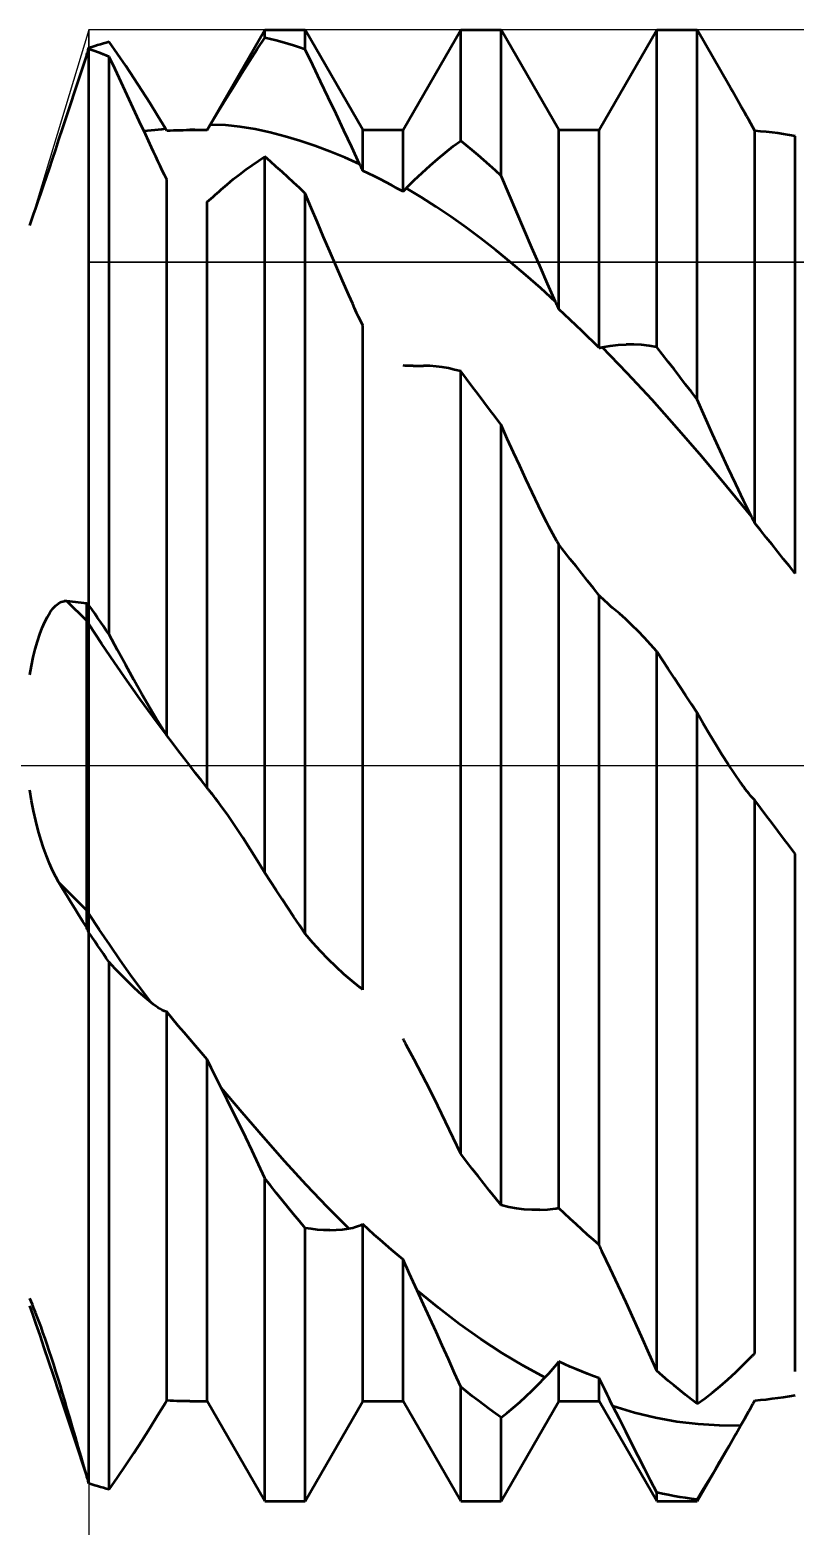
# Model space of a CAD drawing. Header units: millimetres. Extents: x -99 to 154, y -57 to 79.
# Drawn here: x 36.24 to 46.15, y -9.85 to 9.53 of the extents above; entities that cross this region are included whole.
import ezdxf

# ---------------------------------------------------------------- set-up
doc = ezdxf.new("R2010")
doc.units = ezdxf.units.MM
doc.header["$LTSCALE"] = 8
doc.linetypes.add('LONGDASH_DASH', pattern=[0.85, 0.4, -0.2, 0.05, -0.2])
for name, color, linetype in [('1', 4, 'CONTINUOUS'), ('2', 7, 'CONTINUOUS'), ('4', 2, 'LONGDASH_DASH'), ('CUT', 1, 'CONTINUOUS'), ('NOCUT', 7, 'CONTINUOUS'), ('SK4', 2, 'LONGDASH_DASH')]:
    doc.layers.add(name, color=color, linetype=linetype)

msp = doc.modelspace()

# ---------------------------------------------------------------- linework, layer by layer
at = {"layer": '1', "color": 4, "linetype": 'CONTINUOUS', "lineweight": 50}
for p, q in [((38.531, 8.23), (39.279, 9.525)), ((39.279, 9.525), (39.801, 9.525)), ((39.279, 9.423), (39.279, 9.525)), ((40.549, 8.23), (39.801, 9.525)), ((39.801, 9.273), (39.801, 9.525)), ((41.071, 8.23), (41.819, 9.525)), ((41.819, 9.525), (42.341, 9.525)), ((41.819, 8.09), (41.819, 9.525)), ((43.089, 8.23), (42.341, 9.525)), ((42.341, 7.638), (42.341, 9.525)), ((43.611, 8.23), (44.359, 9.525)), ((44.359, 9.525), (44.881, 9.525)), ((44.359, 5.417), (44.359, 9.525)), ((45.297, 8.805), (44.881, 9.525)), ((44.881, 4.738), (44.881, 9.525)), ((37, 9.296), (37.037, 9.307)), ((37.037, 9.307), (37.075, 9.319)), ((37.075, 9.319), (37.112, 9.33)), ((37.112, 9.33), (37.15, 9.341)), ((37.15, 9.341), (37.187, 9.352)), ((37.187, 9.352), (37.224, 9.363)), ((37.224, 9.363), (37.261, 9.373)), ((37.37, 9.215), (37.261, 9.372)), ((39.181, 9.275), (39.279, 9.423)), ((39.354, 9.406), (39.279, 9.423)), ((39.428, 9.387), (39.354, 9.406)), ((39.503, 9.367), (39.428, 9.387)), ((39.577, 9.346), (39.503, 9.367)), ((39.652, 9.323), (39.577, 9.346)), ((39.727, 9.298), (39.652, 9.323)), ((39.801, 9.273), (39.727, 9.298)), ((36.92, 9.038), (36.971, 9.194)), ((36.971, 9.194), (36.975, 9.208)), ((36.971, 9.194), (36.975, 9.206)), ((36.975, 9.208), (36.979, 9.223)), ((36.975, 9.206), (36.979, 9.217)), ((36.979, 9.223), (36.984, 9.237)), ((36.979, 9.217), (36.984, 9.229)), ((36.984, 9.237), (36.988, 9.252)), ((36.984, 9.229), (36.988, 9.241)), ((36.988, 9.252), (36.992, 9.266)), ((36.988, 9.241), (36.992, 9.253)), ((36.992, 9.266), (36.996, 9.281)), ((36.992, 9.253), (36.996, 9.265)), ((36.996, 9.281), (37, 9.296)), ((36.996, 9.265), (37, 9.276)), ((37, 9.292), (37, 9.296)), ((37, 9.292), (37, 9.296)), ((37, 9.289), (37, 9.292)), ((37, 9.289), (37, 9.292)), ((37, 9.286), (37, 9.289)), ((37, 9.286), (37, 9.289)), ((37, 9.283), (37, 9.286)), ((37, 9.283), (37, 9.286)), ((37, 9.28), (37, 9.283)), ((37, 9.28), (37, 9.283)), ((37, 9.276), (37, 9.28)), ((37, 9.276), (37, 9.28)), ((37.037, 9.263), (37, 9.276)), ((37, -9.296), (37, 9.276)), ((37.075, 9.25), (37.037, 9.263)), ((37.112, 9.236), (37.075, 9.25)), ((37.149, 9.222), (37.112, 9.236)), ((37.187, 9.208), (37.149, 9.222)), ((37.224, 9.193), (37.187, 9.208)), ((37.261, 9.178), (37.224, 9.193)), ((37.339, 9.015), (37.261, 9.178)), ((37.261, 1.697), (37.261, 9.178)), ((37.477, 9.058), (37.37, 9.215)), ((38.982, 8.964), (39.082, 9.122)), ((39.082, 9.122), (39.181, 9.275)), ((39.901, 9.067), (39.801, 9.273)), ((36.868, 8.882), (36.92, 9.038)), ((37.417, 8.849), (37.339, 9.015)), ((37.582, 8.9), (37.477, 9.058)), ((38.881, 8.803), (38.982, 8.964)), ((40.001, 8.859), (39.901, 9.067)), ((36.765, 8.569), (36.817, 8.726)), ((36.817, 8.726), (36.868, 8.882)), ((37.496, 8.682), (37.417, 8.849)), ((37.685, 8.741), (37.582, 8.9)), ((37.788, 8.58), (37.685, 8.741)), ((38.779, 8.637), (38.881, 8.803)), ((40.101, 8.65), (40.001, 8.859)), ((45.319, 8.767), (45.297, 8.805)), ((45.34, 8.73), (45.319, 8.767)), ((45.362, 8.692), (45.34, 8.73)), ((36.714, 8.413), (36.765, 8.569)), ((37.574, 8.514), (37.496, 8.682)), ((37.89, 8.416), (37.788, 8.58)), ((38.676, 8.468), (38.779, 8.637)), ((40.202, 8.438), (40.101, 8.65)), ((45.383, 8.654), (45.362, 8.692)), ((45.405, 8.616), (45.383, 8.654)), ((45.427, 8.578), (45.405, 8.616)), ((45.448, 8.54), (45.427, 8.578)), ((45.473, 8.496), (45.448, 8.54)), ((36.663, 8.259), (36.714, 8.413)), ((37.652, 8.345), (37.574, 8.514)), ((37.731, 8.175), (37.652, 8.345)), ((37.992, 8.248), (37.89, 8.416)), ((38.573, 8.295), (38.676, 8.468)), ((40.303, 8.223), (40.202, 8.438)), ((45.498, 8.451), (45.473, 8.496)), ((45.524, 8.405), (45.498, 8.451)), ((45.55, 8.359), (45.524, 8.405)), ((45.576, 8.313), (45.55, 8.359)), ((36.612, 8.105), (36.663, 8.259)), ((37.712, 8.217), (37.759, 8.221)), ((37.81, 8.004), (37.731, 8.175)), ((37.759, 8.221), (37.805, 8.226)), ((37.805, 8.226), (37.852, 8.231)), ((37.852, 8.231), (37.899, 8.237)), ((37.899, 8.237), (37.945, 8.242)), ((37.945, 8.242), (37.992, 8.248)), ((37.995, 8.244), (37.992, 8.248)), ((37.997, 8.24), (37.995, 8.244)), ((37.999, 8.236), (37.997, 8.24)), ((38.002, 8.233), (37.999, 8.236)), ((38.004, 8.229), (38.002, 8.233)), ((38.006, 8.225), (38.004, 8.229)), ((38.009, 8.221), (38.006, 8.225)), ((38.009, 8.221), (38.051, 8.223)), ((38.051, 8.223), (38.094, 8.225)), ((38.094, 8.225), (38.137, 8.227)), ((38.137, 8.227), (38.18, 8.228)), ((38.18, 8.228), (38.222, 8.229)), ((38.222, 8.229), (38.265, 8.23)), ((38.265, 8.23), (38.308, 8.23)), ((38.34, 8.23), (38.308, 8.23)), ((38.308, 8.23), (38.531, 8.23)), ((38.372, 8.23), (38.34, 8.23)), ((38.405, 8.229), (38.372, 8.23)), ((38.437, 8.228), (38.405, 8.229)), ((38.468, 8.227), (38.437, 8.228)), ((38.5, 8.226), (38.468, 8.227)), ((38.531, 8.225), (38.5, 8.226)), ((38.531, 8.225), (38.537, 8.235)), ((38.531, 8.225), (38.531, 8.23)), ((38.537, 8.235), (38.543, 8.245)), ((38.543, 8.245), (38.549, 8.255)), ((38.549, 8.255), (38.555, 8.265)), ((38.555, 8.265), (38.561, 8.276)), ((38.561, 8.276), (38.567, 8.286)), ((38.567, 8.286), (38.573, 8.295)), ((38.768, 8.291), (38.573, 8.295)), ((38.962, 8.272), (38.768, 8.291)), ((39.156, 8.241), (38.962, 8.272)), ((39.349, 8.199), (39.156, 8.241)), ((39.542, 8.147), (39.349, 8.199)), ((39.735, 8.088), (39.542, 8.147)), ((40.405, 8.007), (40.303, 8.223)), ((40.549, 8.23), (41.071, 8.23)), ((40.549, 7.702), (40.549, 8.23)), ((41.071, 7.431), (41.071, 8.23)), ((43.089, 8.23), (43.611, 8.23)), ((43.089, 5.91), (43.089, 8.23)), ((43.611, 5.407), (43.611, 8.23)), ((45.602, 8.265), (45.576, 8.313)), ((45.629, 8.218), (45.602, 8.265)), ((45.703, 8.212), (45.629, 8.218)), ((45.629, 3.139), (45.629, 8.218)), ((45.778, 8.205), (45.703, 8.212)), ((45.853, 8.196), (45.778, 8.205)), ((45.927, 8.187), (45.853, 8.196)), ((46.002, 8.176), (45.927, 8.187)), ((46.077, 8.164), (46.002, 8.176)), ((46.151, 8.151), (46.077, 8.164)), ((46.151, 2.487), (46.151, 8.151)), ((36.528, 7.851), (36.57, 7.976)), ((36.57, 7.976), (36.612, 8.105)), ((37.838, 7.945), (37.81, 8.004)), ((37.865, 7.886), (37.838, 7.945)), ((39.928, 8.023), (39.735, 8.088)), ((40.121, 7.952), (39.928, 8.023)), ((40.315, 7.874), (40.121, 7.952)), ((40.508, 7.788), (40.405, 8.007)), ((41.621, 7.94), (41.72, 8.018)), ((41.72, 8.018), (41.819, 8.09)), ((41.893, 8.029), (41.819, 8.09)), ((41.968, 7.967), (41.893, 8.029)), ((42.043, 7.903), (41.968, 7.967)), ((36.488, 7.731), (36.528, 7.851)), ((37.893, 7.826), (37.865, 7.886)), ((37.922, 7.767), (37.893, 7.826)), ((37.951, 7.707), (37.922, 7.767)), ((39.032, 7.717), (39.114, 7.776)), ((39.114, 7.776), (39.196, 7.832)), ((39.196, 7.832), (39.279, 7.885)), ((39.353, 7.82), (39.279, 7.885)), ((39.279, -1.388), (39.279, 7.885)), ((39.428, 7.754), (39.353, 7.82)), ((39.503, 7.687), (39.428, 7.754)), ((40.508, 7.788), (40.315, 7.874)), ((40.514, 7.776), (40.508, 7.788)), ((40.52, 7.764), (40.514, 7.776)), ((40.526, 7.751), (40.52, 7.764)), ((40.531, 7.739), (40.526, 7.751)), ((41.318, 7.676), (41.42, 7.769)), ((41.42, 7.769), (41.521, 7.857)), ((41.521, 7.857), (41.621, 7.94)), ((42.117, 7.839), (42.043, 7.903)), ((42.192, 7.773), (42.117, 7.839)), ((42.267, 7.706), (42.192, 7.773)), ((36.412, 7.508), (36.449, 7.617)), ((36.449, 7.617), (36.488, 7.731)), ((37.98, 7.647), (37.951, 7.707)), ((38.009, 7.587), (37.98, 7.647)), ((38.009, 0.391), (38.009, 7.587)), ((38.791, 7.525), (38.87, 7.591)), ((38.87, 7.591), (38.95, 7.655)), ((38.95, 7.655), (39.032, 7.717)), ((39.577, 7.619), (39.503, 7.687)), ((39.652, 7.55), (39.577, 7.619)), ((40.537, 7.727), (40.531, 7.739)), ((40.543, 7.714), (40.537, 7.727)), ((40.549, 7.702), (40.543, 7.714)), ((40.623, 7.666), (40.549, 7.702)), ((40.698, 7.63), (40.623, 7.666)), ((40.773, 7.592), (40.698, 7.63)), ((40.847, 7.554), (40.773, 7.592)), ((41.113, 7.475), (41.216, 7.578)), ((41.216, 7.578), (41.318, 7.676)), ((42.341, 7.638), (42.267, 7.706)), ((42.44, 7.405), (42.341, 7.638)), ((36.343, 7.307), (36.376, 7.404)), ((36.376, 7.404), (36.412, 7.508)), ((38.583, 7.342), (38.609, 7.365)), ((38.609, 7.365), (38.635, 7.388)), ((38.635, 7.388), (38.661, 7.41)), ((38.661, 7.41), (38.687, 7.433)), ((38.687, 7.433), (38.713, 7.457)), ((38.713, 7.457), (38.791, 7.525)), ((39.727, 7.479), (39.652, 7.55)), ((39.801, 7.408), (39.727, 7.479)), ((39.881, 7.22), (39.801, 7.408)), ((39.801, -2.177), (39.801, 7.408)), ((40.922, 7.514), (40.847, 7.554)), ((40.996, 7.473), (40.922, 7.514)), ((41.071, 7.431), (40.996, 7.473)), ((41.071, 7.431), (41.077, 7.437)), ((41.077, 7.437), (41.083, 7.444)), ((41.083, 7.444), (41.089, 7.45)), ((41.089, 7.45), (41.095, 7.456)), ((41.095, 7.456), (41.101, 7.462)), ((41.101, 7.462), (41.107, 7.469)), ((41.107, 7.469), (41.113, 7.475)), ((41.306, 7.359), (41.113, 7.475)), ((42.54, 7.171), (42.44, 7.405)), ((36.283, 7.134), (36.312, 7.217)), ((36.312, 7.217), (36.343, 7.307)), ((38.531, 7.298), (38.557, 7.32)), ((38.531, -0.288), (38.531, 7.299)), ((38.557, 7.32), (38.583, 7.342)), ((39.961, 7.031), (39.881, 7.22)), ((41.5, 7.236), (41.306, 7.359)), ((41.693, 7.105), (41.5, 7.236)), ((42.64, 6.937), (42.54, 7.171)), ((36.235, 6.993), (36.257, 7.059)), ((36.257, 7.059), (36.283, 7.134)), ((40.041, 6.843), (39.961, 7.031)), ((41.887, 6.968), (41.693, 7.105)), ((40.122, 6.655), (40.041, 6.843)), ((42.08, 6.823), (41.887, 6.968)), ((42.274, 6.672), (42.08, 6.823)), ((42.741, 6.704), (42.64, 6.937)), ((40.203, 6.466), (40.122, 6.655)), ((42.467, 6.514), (42.274, 6.672)), ((42.842, 6.47), (42.741, 6.704)), ((40.285, 6.278), (40.203, 6.466)), ((42.66, 6.35), (42.467, 6.514)), ((42.944, 6.237), (42.842, 6.47)), ((40.367, 6.09), (40.285, 6.278)), ((42.854, 6.18), (42.66, 6.35)), ((43.047, 6.005), (42.944, 6.237)), ((40.392, 6.033), (40.367, 6.09)), ((40.418, 5.977), (40.392, 6.033)), ((43.047, 6.005), (42.854, 6.18)), ((40.443, 5.921), (40.418, 5.977)), ((40.469, 5.864), (40.443, 5.921)), ((40.495, 5.809), (40.469, 5.864)), ((43.053, 5.991), (43.047, 6.005)), ((43.059, 5.978), (43.053, 5.991)), ((43.065, 5.964), (43.059, 5.978)), ((43.071, 5.951), (43.065, 5.964)), ((43.077, 5.937), (43.071, 5.951)), ((43.083, 5.923), (43.077, 5.937)), ((43.089, 5.91), (43.083, 5.923)), ((43.163, 5.84), (43.089, 5.91)), ((43.238, 5.77), (43.163, 5.84)), ((40.522, 5.753), (40.495, 5.809)), ((40.549, 5.698), (40.522, 5.753)), ((40.549, -2.901), (40.549, 5.698)), ((43.313, 5.699), (43.238, 5.77)), ((43.387, 5.627), (43.313, 5.699)), ((43.462, 5.555), (43.387, 5.627)), ((43.537, 5.481), (43.462, 5.555)), ((43.611, 5.407), (43.537, 5.481)), ((43.653, 5.417), (43.756, 5.434)), ((43.756, 5.434), (43.858, 5.446)), ((43.858, 5.446), (43.96, 5.451)), ((44.061, 5.451), (43.96, 5.451)), ((44.161, 5.446), (44.061, 5.451)), ((44.26, 5.434), (44.161, 5.446)), ((44.359, 5.417), (44.26, 5.434)), ((43.611, 5.407), (43.617, 5.409)), ((43.617, 5.409), (43.623, 5.41)), ((43.623, 5.41), (43.629, 5.412)), ((43.629, 5.412), (43.635, 5.413)), ((43.635, 5.413), (43.641, 5.414)), ((43.641, 5.414), (43.647, 5.416)), ((43.647, 5.416), (43.653, 5.417)), ((43.976, 5.082), (43.653, 5.417)), ((44.433, 5.322), (44.359, 5.417)), ((44.508, 5.227), (44.433, 5.322)), ((41.097, 5.177), (41.071, 5.179)), ((41.122, 5.176), (41.097, 5.177)), ((41.148, 5.175), (41.122, 5.176)), ((41.174, 5.174), (41.148, 5.175)), ((41.2, 5.174), (41.174, 5.174)), ((41.2, 5.174), (41.226, 5.175)), ((41.226, 5.175), (41.252, 5.175)), ((41.252, 5.175), (41.334, 5.177)), ((41.416, 5.174), (41.334, 5.177)), ((41.498, 5.168), (41.416, 5.174)), ((41.579, 5.157), (41.498, 5.168)), ((41.659, 5.144), (41.579, 5.157)), ((41.739, 5.126), (41.659, 5.144)), ((41.819, 5.105), (41.739, 5.126)), ((41.893, 5.008), (41.819, 5.105)), ((41.819, -5.028), (41.819, 5.105)), ((44.298, 4.734), (43.976, 5.082)), ((44.583, 5.131), (44.508, 5.227)), ((44.657, 5.034), (44.583, 5.131)), ((41.968, 4.91), (41.893, 5.008)), ((42.043, 4.811), (41.968, 4.91)), ((44.732, 4.936), (44.657, 5.034)), ((44.807, 4.838), (44.732, 4.936)), ((42.117, 4.712), (42.043, 4.811)), ((42.192, 4.612), (42.117, 4.712)), ((44.62, 4.372), (44.298, 4.734)), ((44.881, 4.738), (44.807, 4.838)), ((44.98, 4.515), (44.881, 4.738)), ((42.267, 4.512), (42.192, 4.612)), ((42.341, 4.41), (42.267, 4.512)), ((45.08, 4.293), (44.98, 4.515)), ((42.421, 4.232), (42.341, 4.41)), ((42.341, -5.691), (42.341, 4.41)), ((44.942, 4), (44.62, 4.372)), ((45.18, 4.075), (45.08, 4.293)), ((42.501, 4.055), (42.421, 4.232)), ((45.28, 3.858), (45.18, 4.075)), ((42.582, 3.88), (42.501, 4.055)), ((42.663, 3.707), (42.582, 3.88)), ((45.264, 3.617), (44.942, 4)), ((42.744, 3.535), (42.663, 3.707)), ((45.382, 3.644), (45.28, 3.858)), ((42.826, 3.365), (42.744, 3.535)), ((45.587, 3.224), (45.264, 3.617)), ((45.484, 3.433), (45.382, 3.644)), ((42.908, 3.197), (42.826, 3.365)), ((45.587, 3.224), (45.484, 3.433)), ((42.933, 3.147), (42.908, 3.197)), ((42.958, 3.098), (42.933, 3.147)), ((45.593, 3.212), (45.587, 3.224)), ((45.599, 3.2), (45.593, 3.212)), ((45.605, 3.188), (45.599, 3.2)), ((45.611, 3.176), (45.605, 3.188)), ((45.617, 3.163), (45.611, 3.176)), ((45.623, 3.151), (45.617, 3.163)), ((45.629, 3.139), (45.623, 3.151)), ((45.703, 3.047), (45.629, 3.139)), ((42.984, 3.049), (42.958, 3.098)), ((43.01, 3.001), (42.984, 3.049)), ((43.036, 2.954), (43.01, 3.001)), ((43.062, 2.907), (43.036, 2.954)), ((43.089, 2.862), (43.062, 2.907)), ((45.778, 2.955), (45.703, 3.047)), ((45.853, 2.862), (45.778, 2.955)), ((43.163, 2.769), (43.089, 2.862)), ((43.089, -5.728), (43.089, 2.862)), ((43.238, 2.675), (43.163, 2.769)), ((45.927, 2.769), (45.853, 2.862)), ((46.002, 2.675), (45.927, 2.769)), ((43.313, 2.581), (43.238, 2.675)), ((43.387, 2.487), (43.313, 2.581)), ((46.077, 2.582), (46.002, 2.675)), ((46.151, 2.487), (46.077, 2.582)), ((43.462, 2.392), (43.387, 2.487)), ((43.537, 2.297), (43.462, 2.392)), ((43.611, 2.202), (43.537, 2.297)), ((43.637, 2.177), (43.611, 2.202)), ((43.611, -6.205), (43.611, 2.202)), ((43.662, 2.153), (43.637, 2.177)), ((43.688, 2.129), (43.662, 2.153)), ((36.462, 1.927), (36.498, 1.985)), ((36.498, 1.985), (36.534, 2.034)), ((36.534, 2.034), (36.571, 2.072)), ((36.571, 2.072), (36.607, 2.101)), ((36.607, 2.101), (36.644, 2.12)), ((36.644, 2.12), (36.68, 2.13)), ((36.715, 2.13), (36.68, 2.13)), ((36.971, 1.874), (36.715, 2.13)), ((36.752, 2.125), (36.715, 2.13)), ((36.788, 2.12), (36.752, 2.125)), ((36.825, 2.116), (36.788, 2.12)), ((36.861, 2.111), (36.825, 2.116)), ((36.898, 2.107), (36.861, 2.111)), ((36.935, 2.102), (36.898, 2.107)), ((36.971, 2.098), (36.935, 2.102)), ((36.975, 2.096), (36.971, 2.098)), ((36.971, -2.098), (36.971, 2.098)), ((36.979, 2.093), (36.975, 2.096)), ((36.984, 2.09), (36.979, 2.093)), ((36.988, 2.087), (36.984, 2.09)), ((36.992, 2.084), (36.988, 2.087)), ((36.996, 2.081), (36.992, 2.084)), ((37, 2.078), (36.996, 2.081)), ((37.037, 2.024), (37, 2.078)), ((37.075, 1.97), (37.037, 2.024)), ((37.112, 1.915), (37.075, 1.97)), ((43.714, 2.106), (43.688, 2.129)), ((43.74, 2.083), (43.714, 2.106)), ((43.765, 2.061), (43.74, 2.083)), ((43.791, 2.039), (43.765, 2.061)), ((43.874, 1.97), (43.791, 2.039)), ((43.956, 1.896), (43.874, 1.97)), ((36.362, 1.7), (36.394, 1.784)), ((36.394, 1.784), (36.428, 1.86)), ((36.428, 1.86), (36.462, 1.927)), ((36.976, 1.867), (36.971, 1.874)), ((36.981, 1.859), (36.976, 1.867)), ((36.986, 1.852), (36.981, 1.859)), ((36.99, 1.844), (36.986, 1.852)), ((36.995, 1.837), (36.99, 1.844)), ((37, 1.83), (36.995, 1.837)), ((37.165, 1.579), (37, 1.83)), ((37.15, 1.861), (37.112, 1.915)), ((37.187, 1.806), (37.15, 1.861)), ((37.224, 1.751), (37.187, 1.806)), ((37.261, 1.697), (37.224, 1.751)), ((44.037, 1.82), (43.956, 1.896)), ((44.118, 1.74), (44.037, 1.82)), ((36.304, 1.509), (36.332, 1.608)), ((36.332, 1.608), (36.362, 1.7)), ((37.331, 1.334), (37.165, 1.579)), ((37.37, 1.496), (37.261, 1.697)), ((44.199, 1.656), (44.118, 1.74)), ((44.279, 1.569), (44.199, 1.656)), ((44.359, 1.479), (44.279, 1.569)), ((36.255, 1.293), (36.278, 1.404)), ((36.278, 1.404), (36.304, 1.509)), ((37.477, 1.3), (37.37, 1.496)), ((44.433, 1.366), (44.359, 1.479)), ((44.359, -7.835), (44.359, 1.479)), ((44.508, 1.252), (44.433, 1.366)), ((36.235, 1.177), (36.255, 1.293)), ((37.496, 1.096), (37.331, 1.334)), ((37.582, 1.11), (37.477, 1.3)), ((44.583, 1.138), (44.508, 1.252)), ((37.661, 0.864), (37.496, 1.096)), ((37.685, 0.927), (37.582, 1.11)), ((44.657, 1.025), (44.583, 1.138)), ((44.732, 0.91), (44.657, 1.025)), ((37.826, 0.638), (37.661, 0.864)), ((37.788, 0.75), (37.685, 0.927)), ((44.807, 0.796), (44.732, 0.91)), ((44.881, 0.682), (44.807, 0.796)), ((37.89, 0.58), (37.788, 0.75)), ((37.992, 0.417), (37.826, 0.638)), ((44.961, 0.544), (44.881, 0.682)), ((44.881, -8.263), (44.881, 0.682)), ((37.992, 0.417), (37.89, 0.58)), ((37.995, 0.413), (37.992, 0.417)), ((37.999, 0.406), (37.995, 0.413)), ((38.004, 0.399), (37.999, 0.406)), ((38.006, 0.395), (38.004, 0.399)), ((38.009, 0.391), (38.006, 0.395)), ((38.083, 0.293), (38.009, 0.391)), ((45.041, 0.408), (44.961, 0.544)), ((45.122, 0.275), (45.041, 0.408)), ((38.158, 0.196), (38.083, 0.293)), ((38.233, 0.098), (38.158, 0.196)), ((45.203, 0.146), (45.122, 0.275)), ((38.308, 0), (38.233, 0.098)), ((38.383, -0.097), (38.308, 0)), ((45.284, 0.019), (45.203, 0.146)), ((45.366, -0.104), (45.284, 0.019)), ((38.458, -0.194), (38.383, -0.097)), ((45.448, -0.224), (45.366, -0.104)), ((36.257, -0.454), (36.235, -0.316)), ((38.531, -0.288), (38.458, -0.194)), ((38.537, -0.296), (38.531, -0.288)), ((38.543, -0.303), (38.537, -0.296)), ((38.549, -0.31), (38.543, -0.303)), ((38.555, -0.317), (38.549, -0.31)), ((38.561, -0.324), (38.555, -0.317)), ((38.567, -0.332), (38.561, -0.324)), ((38.573, -0.339), (38.567, -0.332)), ((38.595, -0.368), (38.573, -0.339)), ((38.595, -0.367), (38.573, -0.339)), ((38.617, -0.395), (38.595, -0.367)), ((38.617, -0.396), (38.595, -0.368)), ((45.454, -0.232), (45.448, -0.224)), ((45.46, -0.24), (45.454, -0.232)), ((45.465, -0.248), (45.46, -0.24)), ((45.471, -0.256), (45.465, -0.248)), ((45.476, -0.264), (45.471, -0.256)), ((45.482, -0.271), (45.476, -0.264)), ((45.506, -0.303), (45.482, -0.271)), ((45.53, -0.335), (45.506, -0.303)), ((45.554, -0.365), (45.53, -0.335)), ((45.579, -0.394), (45.554, -0.365)), ((36.283, -0.587), (36.257, -0.454)), ((38.639, -0.424), (38.617, -0.395)), ((38.639, -0.425), (38.617, -0.396)), ((38.661, -0.453), (38.639, -0.424)), ((38.661, -0.454), (38.639, -0.425)), ((38.683, -0.482), (38.661, -0.453)), ((38.683, -0.483), (38.661, -0.454)), ((38.705, -0.511), (38.683, -0.482)), ((38.705, -0.511), (38.683, -0.483)), ((38.803, -0.647), (38.705, -0.511)), ((45.604, -0.422), (45.579, -0.394)), ((45.629, -0.449), (45.604, -0.422)), ((45.703, -0.548), (45.629, -0.449)), ((45.629, -7.608), (45.629, -0.449)), ((45.778, -0.647), (45.703, -0.548)), ((36.312, -0.715), (36.283, -0.587)), ((36.343, -0.838), (36.312, -0.715)), ((38.9, -0.787), (38.803, -0.647)), ((45.853, -0.746), (45.778, -0.647)), ((45.927, -0.845), (45.853, -0.746)), ((36.376, -0.955), (36.343, -0.838)), ((36.412, -1.065), (36.376, -0.955)), ((38.996, -0.932), (38.9, -0.787)), ((39.091, -1.08), (38.996, -0.932)), ((46.002, -0.943), (45.927, -0.845)), ((46.077, -1.041), (46.002, -0.943)), ((36.449, -1.169), (36.412, -1.065)), ((39.186, -1.233), (39.091, -1.08)), ((46.151, -1.14), (46.077, -1.041)), ((46.151, -7.845), (46.151, -1.14)), ((36.488, -1.266), (36.449, -1.169)), ((36.528, -1.356), (36.488, -1.266)), ((39.279, -1.388), (39.186, -1.233)), ((36.57, -1.439), (36.528, -1.356)), ((36.612, -1.515), (36.57, -1.439)), ((36.663, -1.599), (36.612, -1.515)), ((36.971, -1.874), (36.612, -1.515)), ((39.354, -1.501), (39.279, -1.388)), ((39.428, -1.614), (39.354, -1.501)), ((36.714, -1.683), (36.663, -1.599)), ((36.765, -1.767), (36.714, -1.683)), ((39.503, -1.728), (39.428, -1.614)), ((39.577, -1.84), (39.503, -1.728)), ((36.817, -1.851), (36.765, -1.767)), ((36.868, -1.935), (36.817, -1.851)), ((36.92, -2.017), (36.868, -1.935)), ((36.976, -1.881), (36.971, -1.874)), ((36.981, -1.889), (36.976, -1.881)), ((36.986, -1.896), (36.981, -1.889)), ((36.99, -1.903), (36.986, -1.896)), ((36.995, -1.911), (36.99, -1.903)), ((37, -1.918), (36.995, -1.911)), ((37.134, -2.122), (37, -1.918)), ((39.652, -1.953), (39.577, -1.84)), ((36.971, -2.098), (36.92, -2.017)), ((36.975, -2.107), (36.971, -2.098)), ((36.979, -2.116), (36.975, -2.107)), ((36.984, -2.126), (36.979, -2.116)), ((36.988, -2.135), (36.984, -2.126)), ((37.269, -2.322), (37.134, -2.122)), ((39.727, -2.065), (39.652, -1.953)), ((39.801, -2.177), (39.727, -2.065)), ((36.992, -2.144), (36.988, -2.135)), ((36.996, -2.153), (36.992, -2.144)), ((37, -2.162), (36.996, -2.153)), ((37.037, -2.217), (37, -2.162)), ((37.075, -2.272), (37.037, -2.217)), ((37.112, -2.327), (37.075, -2.272)), ((37.404, -2.517), (37.269, -2.322)), ((39.901, -2.293), (39.801, -2.177)), ((40.001, -2.403), (39.901, -2.293)), ((37.149, -2.382), (37.112, -2.327)), ((37.187, -2.437), (37.149, -2.382)), ((37.224, -2.492), (37.187, -2.437)), ((37.261, -2.546), (37.224, -2.492)), ((37.54, -2.707), (37.404, -2.517)), ((40.101, -2.508), (40.001, -2.403)), ((40.202, -2.607), (40.101, -2.508)), ((37.339, -2.629), (37.261, -2.546)), ((37.261, -9.373), (37.261, -2.546)), ((37.417, -2.71), (37.339, -2.629)), ((37.496, -2.788), (37.417, -2.71)), ((37.675, -2.893), (37.54, -2.707)), ((40.303, -2.7), (40.202, -2.607)), ((40.405, -2.788), (40.303, -2.7)), ((37.574, -2.864), (37.496, -2.788)), ((37.652, -2.937), (37.574, -2.864)), ((37.81, -3.073), (37.675, -2.893)), ((40.508, -2.869), (40.405, -2.788)), ((40.514, -2.874), (40.508, -2.869)), ((40.52, -2.878), (40.514, -2.874)), ((40.526, -2.883), (40.52, -2.878)), ((40.531, -2.887), (40.526, -2.883)), ((40.537, -2.892), (40.531, -2.887)), ((40.543, -2.896), (40.537, -2.892)), ((40.549, -2.901), (40.543, -2.896)), ((37.731, -3.007), (37.652, -2.937)), ((37.81, -3.073), (37.731, -3.007)), ((37.838, -3.094), (37.81, -3.073)), ((37.865, -3.114), (37.838, -3.094)), ((37.893, -3.132), (37.865, -3.114)), ((37.922, -3.149), (37.893, -3.132)), ((37.951, -3.164), (37.922, -3.149)), ((37.98, -3.177), (37.951, -3.164)), ((38.009, -3.189), (37.98, -3.177)), ((38.083, -3.278), (38.009, -3.189)), ((38.009, -8.221), (38.009, -3.189)), ((38.158, -3.367), (38.083, -3.278)), ((38.233, -3.455), (38.158, -3.367)), ((38.307, -3.543), (38.233, -3.455)), ((38.382, -3.63), (38.307, -3.543)), ((38.457, -3.717), (38.382, -3.63)), ((41.077, -3.548), (41.071, -3.538)), ((41.083, -3.559), (41.077, -3.548)), ((41.089, -3.57), (41.083, -3.559)), ((41.095, -3.581), (41.089, -3.57)), ((41.101, -3.592), (41.095, -3.581)), ((41.107, -3.603), (41.101, -3.592)), ((41.113, -3.614), (41.107, -3.603)), ((41.216, -3.807), (41.113, -3.614)), ((38.531, -3.803), (38.457, -3.717)), ((38.557, -3.857), (38.531, -3.803)), ((38.531, -8.23), (38.531, -3.803)), ((38.583, -3.911), (38.557, -3.857)), ((41.318, -4.004), (41.216, -3.807)), ((38.609, -3.964), (38.583, -3.911)), ((38.635, -4.017), (38.609, -3.964)), ((38.661, -4.069), (38.635, -4.017)), ((41.42, -4.204), (41.318, -4.004)), ((38.687, -4.121), (38.661, -4.069)), ((38.713, -4.172), (38.687, -4.121)), ((38.791, -4.326), (38.713, -4.172)), ((38.987, -4.493), (38.713, -4.172)), ((41.521, -4.406), (41.42, -4.204)), ((38.87, -4.485), (38.791, -4.326)), ((41.621, -4.611), (41.521, -4.406)), ((38.95, -4.648), (38.87, -4.485)), ((39.032, -4.816), (38.95, -4.648)), ((39.263, -4.811), (38.987, -4.493)), ((41.72, -4.818), (41.621, -4.611)), ((39.114, -4.988), (39.032, -4.816)), ((39.539, -5.124), (39.263, -4.811)), ((41.819, -5.028), (41.72, -4.818)), ((39.196, -5.164), (39.114, -4.988)), ((41.893, -5.125), (41.819, -5.028)), ((39.279, -5.343), (39.196, -5.164)), ((39.815, -5.427), (39.539, -5.124)), ((41.968, -5.221), (41.893, -5.125)), ((42.043, -5.317), (41.968, -5.221)), ((39.353, -5.438), (39.279, -5.344)), ((39.279, -9.525), (39.279, -5.344)), ((42.117, -5.411), (42.043, -5.317)), ((42.192, -5.505), (42.117, -5.411)), ((39.428, -5.532), (39.353, -5.438)), ((39.503, -5.625), (39.428, -5.532)), ((40.091, -5.716), (39.815, -5.427)), ((42.267, -5.599), (42.192, -5.505)), ((42.341, -5.691), (42.267, -5.599)), ((39.577, -5.717), (39.503, -5.625)), ((39.652, -5.808), (39.577, -5.717)), ((39.727, -5.898), (39.652, -5.808)), ((40.367, -5.993), (40.091, -5.716)), ((42.44, -5.715), (42.341, -5.691)), ((42.54, -5.733), (42.44, -5.715)), ((42.64, -5.746), (42.54, -5.733)), ((42.741, -5.752), (42.64, -5.746)), ((42.842, -5.752), (42.741, -5.752)), ((42.842, -5.752), (42.944, -5.746)), ((42.944, -5.746), (43.047, -5.734)), ((43.047, -5.734), (43.053, -5.733)), ((43.053, -5.733), (43.059, -5.732)), ((43.059, -5.732), (43.065, -5.731)), ((43.065, -5.731), (43.071, -5.73)), ((43.071, -5.73), (43.077, -5.729)), ((43.077, -5.729), (43.083, -5.729)), ((43.083, -5.729), (43.089, -5.728)), ((43.163, -5.799), (43.089, -5.728)), ((43.238, -5.868), (43.163, -5.799)), ((39.801, -5.987), (39.727, -5.898)), ((39.881, -5.999), (39.801, -5.987)), ((39.801, -9.525), (39.801, -5.987)), ((39.961, -6.008), (39.881, -5.999)), ((40.203, -6.011), (40.285, -6.004)), ((40.285, -6.004), (40.367, -5.993)), ((40.367, -5.993), (40.392, -5.989)), ((40.392, -5.989), (40.418, -5.984)), ((40.418, -5.984), (40.443, -5.977)), ((40.443, -5.977), (40.469, -5.969)), ((40.469, -5.969), (40.495, -5.96)), ((40.495, -5.96), (40.522, -5.95)), ((40.522, -5.95), (40.549, -5.938)), ((40.623, -6.006), (40.549, -5.938)), ((40.549, -8.23), (40.549, -5.938)), ((43.313, -5.937), (43.238, -5.868)), ((43.387, -6.006), (43.313, -5.937)), ((40.041, -6.013), (39.961, -6.008)), ((40.122, -6.014), (40.041, -6.013)), ((40.122, -6.014), (40.203, -6.011)), ((40.698, -6.073), (40.623, -6.006)), ((40.773, -6.14), (40.698, -6.073)), ((40.847, -6.205), (40.773, -6.14)), ((43.462, -6.073), (43.387, -6.006)), ((43.537, -6.139), (43.462, -6.073)), ((43.611, -6.205), (43.537, -6.139)), ((40.922, -6.27), (40.847, -6.205)), ((40.997, -6.333), (40.922, -6.27)), ((41.071, -6.396), (40.997, -6.333)), ((43.617, -6.217), (43.611, -6.205)), ((43.623, -6.23), (43.617, -6.217)), ((43.629, -6.242), (43.623, -6.23)), ((43.635, -6.255), (43.629, -6.242)), ((43.641, -6.267), (43.635, -6.255)), ((43.647, -6.28), (43.641, -6.267)), ((43.653, -6.293), (43.647, -6.28)), ((43.756, -6.512), (43.653, -6.293)), ((41.097, -6.454), (41.071, -6.396)), ((41.071, -8.23), (41.071, -6.396)), ((41.122, -6.512), (41.097, -6.454)), ((41.148, -6.57), (41.122, -6.512)), ((41.174, -6.627), (41.148, -6.57)), ((43.858, -6.731), (43.756, -6.512)), ((41.2, -6.685), (41.174, -6.627)), ((41.226, -6.741), (41.2, -6.685)), ((41.252, -6.797), (41.226, -6.741)), ((43.96, -6.951), (43.858, -6.731)), ((36.251, -6.937), (36.235, -6.9)), ((36.268, -6.979), (36.251, -6.937)), ((41.334, -6.975), (41.252, -6.797)), ((41.528, -7.02), (41.252, -6.797)), ((44.061, -7.172), (43.96, -6.951)), ((36.272, -7.101), (36.235, -6.993)), ((36.288, -7.027), (36.268, -6.979)), ((36.316, -7.23), (36.272, -7.101)), ((36.308, -7.079), (36.288, -7.027)), ((36.33, -7.137), (36.308, -7.079)), ((36.354, -7.2), (36.33, -7.137)), ((41.416, -7.152), (41.334, -6.975)), ((41.498, -7.33), (41.416, -7.152)), ((41.804, -7.23), (41.528, -7.02)), ((36.366, -7.376), (36.316, -7.23)), ((36.379, -7.268), (36.354, -7.2)), ((36.404, -7.34), (36.379, -7.268)), ((36.431, -7.416), (36.404, -7.34)), ((41.579, -7.508), (41.498, -7.33)), ((42.08, -7.425), (41.804, -7.23)), ((44.161, -7.393), (44.061, -7.172)), ((36.422, -7.538), (36.366, -7.376)), ((36.482, -7.715), (36.422, -7.538)), ((36.458, -7.496), (36.431, -7.416)), ((36.486, -7.578), (36.458, -7.496)), ((41.659, -7.686), (41.579, -7.508)), ((42.356, -7.606), (42.08, -7.425)), ((44.26, -7.614), (44.161, -7.393)), ((36.546, -7.904), (36.482, -7.715)), ((36.515, -7.664), (36.486, -7.578)), ((36.544, -7.753), (36.515, -7.664)), ((41.739, -7.864), (41.659, -7.686)), ((42.632, -7.772), (42.356, -7.606)), ((43.062, -7.749), (43.089, -7.716)), ((43.163, -7.75), (43.089, -7.716)), ((43.089, -8.23), (43.089, -7.716)), ((44.359, -7.835), (44.26, -7.614)), ((45.484, -7.755), (45.587, -7.651)), ((45.587, -7.651), (45.593, -7.645)), ((45.593, -7.645), (45.599, -7.639)), ((45.599, -7.639), (45.605, -7.633)), ((45.605, -7.633), (45.611, -7.627)), ((45.611, -7.627), (45.617, -7.62)), ((45.617, -7.62), (45.623, -7.614)), ((45.623, -7.614), (45.629, -7.608)), ((36.572, -7.844), (36.544, -7.753)), ((36.612, -8.105), (36.546, -7.904)), ((36.601, -7.937), (36.572, -7.844)), ((36.63, -8.031), (36.601, -7.937)), ((41.819, -8.041), (41.739, -7.864)), ((42.908, -7.923), (42.632, -7.772)), ((42.826, -8.007), (42.908, -7.923)), ((42.908, -7.923), (42.933, -7.896)), ((42.933, -7.896), (42.958, -7.869)), ((42.958, -7.869), (42.984, -7.84)), ((42.984, -7.84), (43.01, -7.811)), ((43.01, -7.811), (43.036, -7.78)), ((43.036, -7.78), (43.062, -7.749)), ((43.238, -7.783), (43.163, -7.75)), ((43.313, -7.815), (43.238, -7.783)), ((43.387, -7.845), (43.313, -7.815)), ((43.462, -7.875), (43.387, -7.845)), ((43.537, -7.903), (43.462, -7.875)), ((43.611, -7.93), (43.537, -7.903)), ((43.637, -7.982), (43.611, -7.93)), ((43.611, -8.23), (43.611, -7.93)), ((44.433, -7.899), (44.359, -7.835)), ((44.508, -7.963), (44.433, -7.899)), ((45.28, -7.947), (45.382, -7.854)), ((45.382, -7.854), (45.484, -7.755)), ((36.663, -8.259), (36.612, -8.105)), ((36.659, -8.126), (36.63, -8.031)), ((36.687, -8.221), (36.659, -8.126)), ((41.893, -8.102), (41.819, -8.041)), ((41.819, -9.525), (41.819, -8.041)), ((41.968, -8.162), (41.893, -8.102)), ((42.663, -8.166), (42.744, -8.089)), ((42.744, -8.089), (42.826, -8.007)), ((43.662, -8.035), (43.637, -7.982)), ((43.688, -8.087), (43.662, -8.035)), ((43.714, -8.14), (43.688, -8.087)), ((44.583, -8.025), (44.508, -7.963)), ((44.657, -8.086), (44.583, -8.025)), ((44.732, -8.146), (44.657, -8.086)), ((44.98, -8.192), (45.08, -8.116)), ((45.08, -8.116), (45.18, -8.034)), ((45.18, -8.034), (45.28, -7.947)), ((36.714, -8.413), (36.663, -8.259)), ((36.715, -8.318), (36.687, -8.221)), ((36.752, -8.441), (36.715, -8.318)), ((37.89, -8.416), (37.992, -8.248)), ((37.992, -8.248), (37.995, -8.244)), ((37.995, -8.244), (37.997, -8.24)), ((37.997, -8.24), (37.999, -8.236)), ((37.999, -8.236), (38.002, -8.233)), ((38.002, -8.233), (38.004, -8.229)), ((38.004, -8.229), (38.006, -8.225)), ((38.006, -8.225), (38.009, -8.221)), ((38.051, -8.223), (38.009, -8.221)), ((38.094, -8.225), (38.051, -8.223)), ((38.137, -8.227), (38.094, -8.225)), ((38.18, -8.228), (38.137, -8.227)), ((38.222, -8.229), (38.18, -8.228)), ((38.265, -8.23), (38.222, -8.229)), ((38.308, -8.23), (38.265, -8.23)), ((38.308, -8.23), (38.531, -8.23)), ((39.279, -9.525), (38.531, -8.23)), ((39.801, -9.525), (40.549, -8.23)), ((40.549, -8.23), (41.071, -8.23)), ((41.819, -9.525), (41.071, -8.23)), ((42.043, -8.22), (41.968, -8.162)), ((42.117, -8.278), (42.043, -8.22)), ((42.192, -8.334), (42.117, -8.278)), ((42.341, -9.525), (43.089, -8.23)), ((42.421, -8.379), (42.501, -8.312)), ((42.501, -8.312), (42.582, -8.241)), ((42.582, -8.241), (42.663, -8.166)), ((43.089, -8.23), (43.611, -8.23)), ((44.359, -9.525), (43.611, -8.23)), ((43.74, -8.192), (43.714, -8.14)), ((43.765, -8.244), (43.74, -8.192)), ((43.791, -8.295), (43.765, -8.244)), ((43.874, -8.459), (43.791, -8.295)), ((44.068, -8.378), (43.791, -8.295)), ((44.807, -8.205), (44.732, -8.146)), ((44.881, -8.263), (44.807, -8.205)), ((44.881, -8.263), (44.98, -8.192)), ((45.55, -8.359), (45.576, -8.313)), ((45.576, -8.313), (45.602, -8.265)), ((45.602, -8.265), (45.629, -8.218)), ((45.629, -8.218), (45.703, -8.212)), ((45.703, -8.212), (45.778, -8.205)), ((45.778, -8.205), (45.853, -8.196)), ((45.853, -8.196), (45.927, -8.187)), ((45.927, -8.187), (46.002, -8.176)), ((46.002, -8.176), (46.077, -8.164)), ((46.077, -8.164), (46.151, -8.151)), ((36.765, -8.569), (36.714, -8.413)), ((36.788, -8.567), (36.752, -8.441)), ((37.788, -8.58), (37.89, -8.416)), ((42.267, -8.389), (42.192, -8.334)), ((42.341, -8.442), (42.267, -8.389)), ((42.341, -8.442), (42.421, -8.379)), ((42.341, -9.525), (42.341, -8.442)), ((43.956, -8.621), (43.874, -8.459)), ((44.344, -8.445), (44.068, -8.378)), ((44.62, -8.494), (44.344, -8.445)), ((44.896, -8.527), (44.62, -8.494)), ((45.448, -8.54), (45.473, -8.496)), ((45.473, -8.496), (45.498, -8.451)), ((45.498, -8.451), (45.524, -8.405)), ((45.524, -8.405), (45.55, -8.359)), ((36.817, -8.726), (36.765, -8.569)), ((36.825, -8.692), (36.788, -8.567)), ((36.861, -8.819), (36.825, -8.692)), ((37.685, -8.741), (37.788, -8.58)), ((44.037, -8.781), (43.956, -8.621)), ((45.172, -8.542), (44.896, -8.527)), ((45.172, -8.542), (45.448, -8.54)), ((45.34, -8.73), (45.362, -8.692)), ((45.362, -8.692), (45.383, -8.654)), ((45.383, -8.654), (45.405, -8.616)), ((45.405, -8.616), (45.427, -8.578)), ((45.427, -8.578), (45.448, -8.54)), ((36.868, -8.882), (36.817, -8.726)), ((36.898, -8.944), (36.861, -8.819)), ((36.92, -9.038), (36.868, -8.882)), ((37.477, -9.058), (37.582, -8.9)), ((37.582, -8.9), (37.685, -8.741)), ((44.118, -8.941), (44.037, -8.781)), ((44.881, -9.525), (45.297, -8.805)), ((45.177, -9.01), (45.237, -8.908)), ((45.237, -8.908), (45.297, -8.805)), ((45.297, -8.805), (45.319, -8.767)), ((45.319, -8.767), (45.34, -8.73)), ((36.935, -9.07), (36.898, -8.944)), ((36.971, -9.194), (36.92, -9.038)), ((36.971, -9.194), (36.935, -9.07)), ((37.37, -9.215), (37.477, -9.058)), ((44.199, -9.099), (44.118, -8.941)), ((44.279, -9.255), (44.199, -9.099)), ((45.118, -9.111), (45.177, -9.01)), ((36.975, -9.208), (36.971, -9.194)), ((36.971, -9.194), (36.971, -9.194)), ((36.979, -9.223), (36.975, -9.208)), ((36.984, -9.237), (36.979, -9.223)), ((36.988, -9.252), (36.984, -9.237)), ((36.992, -9.266), (36.988, -9.252)), ((36.996, -9.281), (36.992, -9.266)), ((37, -9.296), (36.996, -9.281)), ((37.037, -9.307), (37, -9.296)), ((37.261, -9.372), (37.37, -9.215)), ((44.359, -9.409), (44.279, -9.255)), ((44.999, -9.309), (45.058, -9.211)), ((45.058, -9.211), (45.118, -9.111)), ((37.075, -9.319), (37.037, -9.307)), ((37.112, -9.33), (37.075, -9.319)), ((37.15, -9.341), (37.112, -9.33)), ((37.187, -9.352), (37.15, -9.341)), ((37.224, -9.363), (37.187, -9.352)), ((37.261, -9.373), (37.224, -9.363)), ((44.433, -9.427), (44.359, -9.409)), ((44.359, -9.525), (44.359, -9.409)), ((44.508, -9.442), (44.433, -9.427)), ((44.583, -9.457), (44.508, -9.442)), ((44.657, -9.47), (44.583, -9.457)), ((44.732, -9.481), (44.657, -9.47)), ((44.807, -9.492), (44.732, -9.481)), ((44.881, -9.501), (44.94, -9.405)), ((44.94, -9.405), (44.999, -9.309)), ((39.279, -9.525), (39.801, -9.525)), ((41.819, -9.525), (42.341, -9.525)), ((44.359, -9.525), (44.881, -9.525)), ((44.881, -9.501), (44.807, -9.492)), ((44.881, -9.525), (44.881, -9.501))]:
    msp.add_line(p, q, dxfattribs=at)
msp.add_ellipse((36.034, -13.335), major_axis=(0, 5.293), ratio=0.707107, start_param=6.11641, end_param=6.128141, dxfattribs=at)
at = {"layer": '2', "color": 7, "linetype": 'CONTINUOUS', "lineweight": 25}
msp.add_line((37, -1.395), (37, -22.525), dxfattribs=at)
at = {"layer": '4', "color": 2, "linetype": 'LONGDASH_DASH', "lineweight": 25}
msp.add_line((0, 0), (67, 0), dxfattribs=at)
at = {"layer": 'CUT', "color": 1, "linetype": 'CONTINUOUS', "lineweight": 25}
for p, q in [((60.65, 9.525), (37, 9.525)), ((37, 9.525), (37, 6.52)), ((37, 6.52), (66.283, 6.52))]:
    msp.add_line(p, q, dxfattribs=at)
at = {"layer": 'NOCUT', "color": 7, "linetype": 'CONTINUOUS', "lineweight": 25}
for p, q in [((37, 9.525), (36.235, 7)), ((37, 6.52), (37, 9.525)), ((66.283, 6.52), (37, 6.52)), ((0, 0), (67, 0))]:
    msp.add_line(p, q, dxfattribs=at)
at = {"layer": 'SK4', "color": 2, "linetype": 'LONGDASH_DASH', "lineweight": 25}
msp.add_line((-64, 0), (73, 0), dxfattribs=at)

doc.saveas('drawing.dxf')
